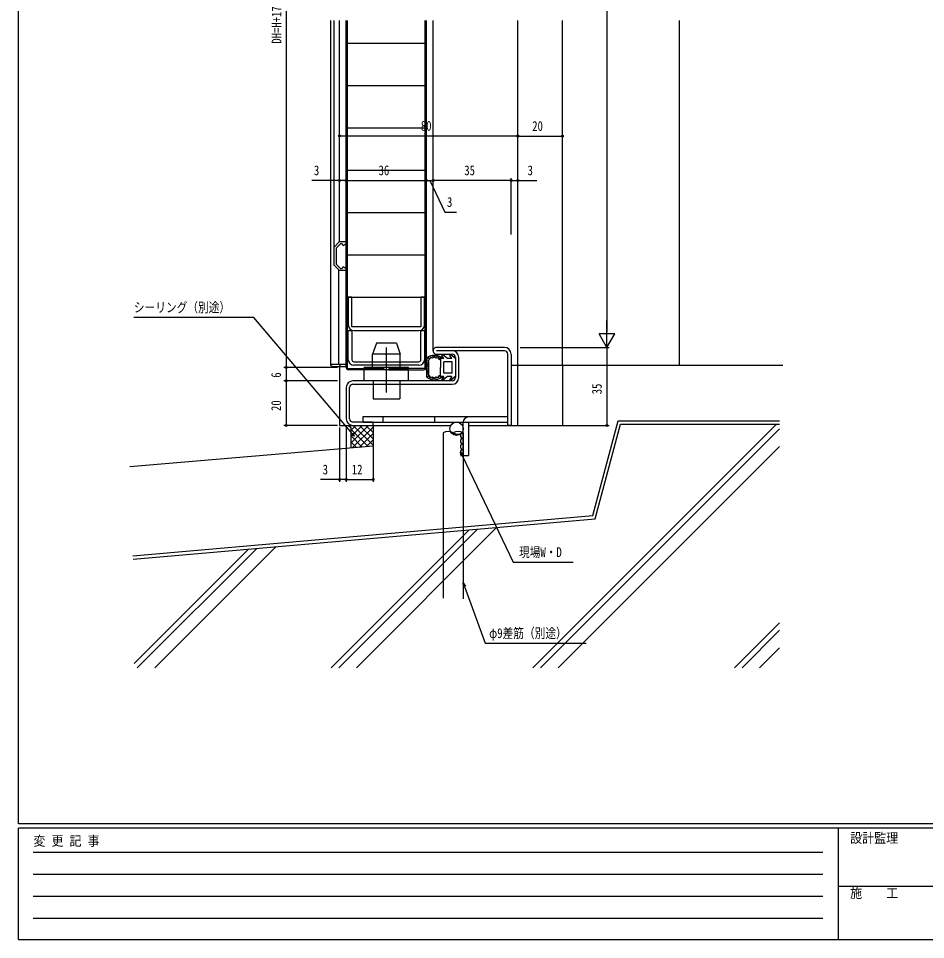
# Model space of a CAD drawing. Units: millimetres, scale not verified. Extents: x -567 to 567, y -403 to 403.
# Drawn here: x -562.7 to -155.4, y -403 to 10.5 of the extents above; entities that cross this region are included whole.
import ezdxf
from ezdxf.enums import TextEntityAlignment as Align

# ---------------------------------------------------------------- set-up
doc = ezdxf.new("R2010")
doc.units = ezdxf.units.MM
doc.header["$LTSCALE"] = 2
for name, color, linetype in [('0-2_YKK_11', 7, 'Continuous'), ('0-3_YKK_11E', 7, 'Continuous'), ('0-4_YKK_12', 2, 'Continuous'), ('0-5_YKK_13', 4, 'Continuous'), ('0-6_YKK_D', 6, 'Continuous'), ('0-7_YKK_ZWAK', 7, 'Continuous'), ('0-8_YSS_K', 3, 'Continuous'), ('0-9_YSS_KE', 3, 'Continuous')]:
    doc.layers.add(name, color=color, linetype=linetype)
doc.styles.add('ＭＳ ゴシック', font='')
doc.styles.get('ＭＳ ゴシック').set_extended_font_data('MS Gothic')

msp = doc.modelspace()

# ---------------------------------------------------------------- linework, layer by layer
at = {"layer": '0-2_YKK_11'}
for p, q in [((-412.109, -129.585), (-382.909, -129.585)), ((-344.509, -137.185), (-375.009, -137.185)), ((-344.509, -138.685), (-375.009, -138.685)), ((-375.009, -140.185), (-368.009, -140.185)), ((-412.109, -143.585), (-382.909, -143.585)), ((-366.509, -141.685), (-366.509, -150.685)), ((-365.009, -150.685), (-365.009, -141.685)), ((-382.909, -145.185), (-412.109, -145.185)), ((-368.009, -152.185), (-412.509, -152.185)), ((-415.509, -155.185), (-415.509, -169.185)), ((-414.009, -169.185), (-414.009, -155.185)), ((-412.509, -153.685), (-368.009, -153.685))]:
    msp.add_line(p, q, dxfattribs=at)
for points in [[(-382.009, -127.985), (-413.009, -127.985), (-413.009, -114.585), (-414.609, -114.585), (-414.609, -127.085)], [(-380.409, -127.085), (-380.409, -114.585), (-382.009, -114.585), (-382.009, -127.985)], [(-414.609, -142.685), (-414.609, -129.585), (-413.009, -129.585), (-413.009, -142.685)], [(-382.009, -142.685), (-382.009, -129.585), (-380.409, -129.585), (-380.409, -142.685)], [(-341.509, -140.185), (-341.509, -172.185), (-343.009, -172.185), (-343.009, -140.185)], [(-412.509, -172.185), (-403.509, -172.185), (-403.509, -170.685), (-412.509, -170.685)]]:
    msp.add_lwpolyline(points, dxfattribs=at)
for centre, radius, start, end in [((-412.109, -127.085), 2.5, 180.00001, 269.99999), ((-382.909, -127.085), 2.5, 270.00001, 359.99999), ((-375.009, -138.685), 1.5, 89.99998, 270.00057), ((-368.009, -141.685), 3, 359.99998, 89.99998), ((-368.009, -141.685), 1.5, 359.99998, 89.99941), ((-344.509, -140.185), 3, 359.99998, 89.99969), ((-344.509, -140.185), 1.5, 359.99998, 89.99998), ((-412.109, -142.685), 2.5, 180.00001, 269.99999), ((-412.109, -142.685), 0.9, 180.00001, 269.99999), ((-382.909, -142.685), 0.9, 270.00001, 359.99999), ((-382.909, -142.685), 2.5, 270.00001, 359.99999), ((-412.509, -155.185), 3, 89.99998, 180.00025), ((-368.009, -150.685), 1.5, 270, 359.99998), ((-368.009, -150.685), 3, 270, 359.99998), ((-412.509, -155.185), 1.5, 89.99998, 179.99996), ((-412.509, -169.185), 3, 180.00025, 270), ((-412.509, -169.185), 1.5, 179.99996, 270)]:
    msp.add_arc(centre, radius, start, end, dxfattribs=at)
at = {"layer": '0-3_YKK_11E'}
msp.add_lwpolyline([(-421.009, -100.185), (-421.009, -96.185), (-421.009, -92.185), (-418.509, -89.685), (-415.509, -89.685), (-415.509, -90.685), (-416.912, -91.495), (-417.379, -90.685), (-418.095, -90.685), (-420.009, -92.6), (-420.009, -96.185), (-420.009, -99.771), (-418.095, -101.685), (-417.379, -101.685), (-416.912, -100.876), (-415.509, -101.685), (-415.509, -102.685), (-418.509, -102.685)], close=True, dxfattribs=at)
at = {"layer": '0-4_YKK_12'}
for p, q in [((-422.509, -144.685), (-422.509, 9.565)), ((-421.009, -92.752), (-421.009, 9.565)), ((-418.509, -89.712), (-418.509, 9.565)), ((-376.509, -138.698), (-376.509, 9.565)), ((-318.509, -145.185), (-318.509, 9.565)), ((-419.009, -102.185), (-419.009, -144.685)), ((-418.509, -145.685), (-418.509, -172.185)), ((-318.509, -145.185), (-318.509, -172.186)), ((-418.509, -172.185), (-368.607, -172.185)), ((-360.709, -172.185), (-338.509, -172.185)), ((-338.509, -172.186), (-318.509, -172.186))]:
    msp.add_line(p, q, dxfattribs=at)
msp.add_lwpolyline([(-338.509, -172.185), (-338.509, -145.185), (-338.509, 9.565)], dxfattribs=at)
at = {"layer": '0-5_YKK_13'}
for p, q in [((-415.509, -146.185), (-415.509, 9.565)), ((-414.909, -146.585), (-414.909, 9.565)), ((-380.109, -146.585), (-380.109, 9.565)), ((-379.509, -146.185), (-379.509, 9.565)), ((-414.909, -0.585), (-380.109, -0.585)), ((-414.909, -19.585), (-380.109, -19.585)), ((-414.909, -38.585), (-380.109, -38.585)), ((-414.909, -57.585), (-380.109, -57.585)), ((-414.909, -76.585), (-380.109, -76.585)), ((-414.909, -95.585), (-380.109, -95.585)), ((-414.909, -114.585), (-380.109, -114.585)), ((-402.009, -135.185), (-403.759, -140.185)), ((-393.009, -135.185), (-402.009, -135.185)), ((-393.009, -135.185), (-391.259, -140.185)), ((-403.759, -147.185), (-403.759, -140.185)), ((-391.259, -140.185), (-403.759, -140.185)), ((-397.509, -157.416), (-397.509, -137.275)), ((-391.259, -147.185), (-391.259, -140.185)), ((-370.109, -142.185), (-372.188, -140.441)), ((-366.509, -142.185), (-368.588, -140.441)), ((-422.609, -144.685), (-415.509, -144.685)), ((-379.509, -141.943), (-379.509, -150.428)), ((-379.476, -142.581), (-379.476, -142.381)), ((-379.213, -142.152), (-379.213, -141.952)), ((-379.101, -143.262), (-379.101, -143.062)), ((-379.029, -144.173), (-379.029, -143.973)), ((-378.976, -144.763), (-378.976, -144.563)), ((-378.815, -142.458), (-378.815, -142.258)), ((-378.712, -142.271), (-378.712, -142.071)), ((-378.636, -144.102), (-378.636, -143.902)), ((-378.605, -141.853), (-378.605, -141.653)), ((-378.509, -149.705), (-378.509, -142.666)), ((-378.366, -142.39), (-378.366, -142.19)), ((-378.128, -141.985), (-378.128, -141.785)), ((-377.591, -141.579), (-377.591, -141.379)), ((-377.209, -141.794), (-377.209, -141.594)), ((-376.875, -141.376), (-376.875, -141.176)), ((-376.458, -141.352), (-376.458, -141.152)), ((-376.314, -141.054), (-376.314, -140.854)), ((-375.778, -141.018), (-375.778, -140.818)), ((-375.635, -141.221), (-375.635, -141.021)), ((-375.134, -141.627), (-375.134, -141.427)), ((-375.026, -141.066), (-375.026, -140.866)), ((-374.612, -141.424), (-374.612, -141.224)), ((-374.049, -141.482), (-374.049, -141.282)), ((-373.873, -141.963), (-373.873, -141.763)), ((-373.545, -142.256), (-373.545, -142.056)), ((-373.209, -142.185), (-373.209, -146.185)), ((-371.728, -142.185), (-373.209, -142.185)), ((-373.17, -141.905), (-373.17, -141.705)), ((-371.728, -142.185), (-372.63, -140.838)), ((-371.709, -148.685), (-371.709, -143.685)), ((-368.128, -142.185), (-370.109, -142.185)), ((-368.128, -142.185), (-369.03, -140.838)), ((-366.509, -142.185), (-366.509, -150.185)), ((-407.509, -152.185), (-407.509, -146.185)), ((-387.509, -146.185), (-407.509, -146.185)), ((-387.509, -147.185), (-407.509, -147.185)), ((-380.109, -146.585), (-396.409, -146.585)), ((-396.409, -146.585), (-396.409, -147.185)), ((-396.409, -147.185), (-380.509, -147.185)), ((-387.509, -152.185), (-387.509, -146.185)), ((-379.208, -148.659), (-379.208, -148.459)), ((-379.19, -146.318), (-379.19, -146.118)), ((-379.154, -147.587), (-379.154, -147.387)), ((-379.119, -145.585), (-379.119, -145.385)), ((-379.011, -147.319), (-379.011, -147.119)), ((-378.94, -148.391), (-378.94, -148.191)), ((-378.922, -147.944), (-378.922, -147.744)), ((-378.833, -145.192), (-378.833, -144.992)), ((-378.779, -145.871), (-378.779, -145.671)), ((-378.779, -146.658), (-378.779, -146.458)), ((-373.209, -150.185), (-373.209, -146.185)), ((-368.009, -148.685), (-371.709, -148.685)), ((-387.509, -152.185), (-407.509, -152.185)), ((-403.509, -152.185), (-403.509, -160.185)), ((-391.509, -152.185), (-391.509, -160.185)), ((-379.356, -150.168), (-379.356, -149.968)), ((-379.011, -149.392), (-379.011, -149.192)), ((-378.808, -150.072), (-378.808, -149.872)), ((-378.726, -149.106), (-378.726, -148.906)), ((-378.724, -150.418), (-378.724, -150.218)), ((-378.426, -150.227), (-378.426, -150.027)), ((-377.984, -150.752), (-377.984, -150.552)), ((-377.519, -150.693), (-377.519, -150.493)), ((-377.507, -150.967), (-377.507, -150.767)), ((-377.281, -150.728), (-377.281, -150.528)), ((-376.911, -151.134), (-376.911, -150.934)), ((-376.78, -150.86), (-376.78, -150.66)), ((-376.517, -151.265), (-376.517, -151.065)), ((-376.326, -151.062), (-376.326, -150.862)), ((-375.754, -151.277), (-375.754, -151.077)), ((-375.73, -151.098), (-375.73, -150.898)), ((-375.205, -150.705), (-375.205, -150.505)), ((-375.122, -151.468), (-375.122, -151.268)), ((-375.038, -150.931), (-375.038, -150.731)), ((-374.706, -150.936), (-374.706, -150.736)), ((-374.284, -150.89), (-374.284, -150.69)), ((-373.897, -150.831), (-373.897, -150.631)), ((-373.275, -150.502), (-373.275, -150.302)), ((-371.728, -150.185), (-373.209, -150.185)), ((-371.728, -150.185), (-372.63, -151.533)), ((-370.109, -150.185), (-372.188, -151.93)), ((-368.128, -150.185), (-370.109, -150.185)), ((-368.128, -150.185), (-369.03, -151.533)), ((-366.509, -150.185), (-368.588, -151.93)), ((-403.509, -160.185), (-391.509, -160.185)), ((-360.709, -168.385), (-408.009, -168.385)), ((-399.009, -170.685), (-399.009, -168.385)), ((-375.709, -170.685), (-375.709, -168.385)), ((-343.009, -168.385), (-360.709, -168.385)), ((-363.009, -185.685), (-363.009, -170.685)), ((-360.709, -170.685), (-360.709, -185.685)), ((-363.009, -185.685), (-360.709, -185.685))]:
    msp.add_line(p, q, dxfattribs=at)
for points in [[(-421.609, -145.685), (-415.509, -145.685), (-415.509, -144.685)], [(-373.62, -142.61), (-374.211, -141.843), (-375.17, -141.968), (-376.009, -141.485), (-376.405, -141.706), (-376.848, -141.968), (-377.808, -141.843), (-378.398, -142.61)], [(-368.009, -148.685), (-368.009, -143.685), (-371.709, -143.685)], [(-414.909, -146.585), (-398.609, -146.585), (-398.609, -147.185), (-414.509, -147.185)], [(-378.398, -149.761), (-377.808, -150.528), (-376.848, -150.403), (-376.405, -150.665), (-376.009, -150.885), (-375.17, -150.403), (-374.211, -150.528), (-373.62, -149.761)], [(-408.009, -168.385), (-408.009, -170.685), (-343.009, -170.685), (-343.009, -168.385)]]:
    msp.add_lwpolyline(points, dxfattribs=at)
msp.add_circle((-366.009, -173.685), 3, dxfattribs=at)
for centre, radius, start, end in [((-372.381, -140.671), 0.3, 49.99756, 213.78886), ((-368.781, -140.671), 0.3, 49.99756, 213.78886), ((-421.609, -144.685), 1, 180, 270), ((-417.559, -144.685), 1, 180, 270), ((-376.009, -146.185), 5.5, 46.65824, 129.51963), ((-376.009, -146.185), 4.3, 49.37051, 56.2499), ((-414.509, -146.185), 1, 180, 270), ((-380.509, -146.185), 1, 270, 0), ((-376.009, -146.185), 5.5, 230.48036, 313.34175), ((-376.009, -146.185), 4.3, 303.7499, 310.62928), ((-372.381, -151.7), 0.3, 146.21114, 310.00244), ((-368.781, -151.7), 0.3, 146.21114, 310.00244), ((-360.709, -170.685), 2.3, 90, 180)]:
    msp.add_arc(centre, radius, start, end, dxfattribs=at)
at = {"layer": '0-6_YKK_D'}
for p, q in [((-442.509, 170.815), (-442.509, -146.185)), ((-298.509, 155.814), (-298.509, -130.185)), ((-418.509, -85.538), (-418.509, -41.196)), ((-338.509, -86.495), (-338.509, -41.196)), ((-338.509, -85.318), (-338.509, -41.291)), ((-318.509, -85.318), (-318.509, -41.291)), ((-418.509, -42.196), (-338.509, -42.196)), ((-338.509, -42.291), (-318.509, -42.291)), ((-418.509, -85.538), (-418.509, -61.185)), ((-415.509, -85.574), (-415.509, -61.185)), ((-415.509, -85.574), (-415.509, -61.185)), ((-379.509, -86.005), (-379.509, -61.185)), ((-379.509, -86.005), (-379.509, -61.185)), ((-376.509, -86.041), (-376.509, -61.185)), ((-376.509, -86.041), (-376.509, -61.185)), ((-341.509, -86.459), (-341.509, -61.185)), ((-341.509, -86.459), (-341.509, -61.185)), ((-338.509, -86.495), (-338.509, -61.185)), ((-415.509, -62.185), (-379.509, -62.185)), ((-379.509, -62.185), (-376.509, -62.185)), ((-341.509, -62.185), (-376.509, -62.185)), ((-298.509, -137.185), (-298.509, -125.061)), ((-298.509, -137.185), (-302.009, -131.123)), ((-295.009, -131.123), (-302.009, -131.123)), ((-298.509, -137.185), (-295.009, -131.123)), ((-337.509, -137.185), (-297.509, -137.185)), ((-337.509, -137.185), (-297.509, -137.185)), ((-298.509, -137.185), (-298.509, -172.185)), ((-419.509, -146.185), (-443.509, -146.185)), ((-419.509, -146.185), (-443.509, -146.185)), ((-442.509, -146.185), (-442.509, -152.185)), ((-419.509, -152.185), (-443.509, -152.185)), ((-419.509, -152.185), (-443.509, -152.185)), ((-442.509, -152.185), (-442.509, -172.185)), ((-419.509, -172.185), (-443.509, -172.185)), ((-418.509, -173.185), (-418.509, -197.486)), ((-415.509, -173.185), (-415.509, -197.486)), ((-415.509, -173.185), (-415.509, -197.486)), ((-403.509, -173.185), (-403.509, -197.486)), ((-337.509, -172.185), (-297.509, -172.185)), ((-415.509, -196.486), (-403.509, -196.486))]:
    msp.add_line(p, q, dxfattribs=at)
for points in [[(-415.509, -62.185), (-418.509, -62.185), (-431.041, -62.185)], [(-378.009, -62.185), (-371.3, -76.413), (-366.1, -76.413)], [(-341.509, -62.185), (-338.509, -62.185), (-329.909, -62.185)], [(-411.775, -177.033), (-412.874, -175.736), (-456.968, -123.701), (-510.868, -123.701)], [(-412.527, -175.441), (-411.775, -177.033), (-413.222, -176.03)], [(-363.937, -185.949), (-364.259, -184.219), (-363.115, -185.557)], [(-364.259, -184.219), (-363.526, -185.753), (-340.651, -233.606), (-313.631, -233.606)], [(-415.509, -196.486), (-418.509, -196.486), (-427.109, -196.486)], [(-362.855, -244.601), (-363.009, -242.848), (-361.999, -244.288)], [(-363.009, -242.848), (-362.427, -244.445), (-353.119, -269.954), (-307.859, -269.954)]]:
    msp.add_lwpolyline(points, dxfattribs=at)
for centre in [(-418.509, -42.196), (-338.509, -42.196), (-338.509, -42.291), (-318.509, -42.291), (-418.509, -62.185), (-415.509, -62.185), (-415.509, -62.185), (-379.509, -62.185), (-379.509, -62.185), (-376.509, -62.185), (-376.509, -62.185), (-341.509, -62.185), (-341.509, -62.185), (-338.509, -62.185), (-442.509, -146.185), (-442.509, -146.185), (-442.509, -152.185), (-442.509, -152.185), (-442.509, -172.185), (-298.509, -172.185), (-418.509, -196.486), (-415.509, -196.486), (-415.509, -196.486), (-403.509, -196.486)]:
    msp.add_circle(centre, 0.425, dxfattribs=at)
at = {"layer": '0-7_YKK_ZWAK'}
for p, q in [((-562.7, -351), (-562.7, 399)), ((537.3, -351), (-562.7, -351)), ((483.3, -353), (-562.7, -353)), ((-562.7, -403), (-562.7, -353)), ((-194.7, -353), (-194.7, -403)), ((-556.13, -363.732), (-201.57, -363.732)), ((-556.13, -373.63), (-201.57, -373.63)), ((-194.7, -378.999), (-10.7, -378.999)), ((-556.13, -383.528), (-201.57, -383.528)), ((-556.13, -393.426), (-201.57, -393.426)), ((-562.7, -403), (483.3, -403))]:
    msp.add_line(p, q, dxfattribs=at)
at = {"layer": '0-8_YSS_K'}
for p, q in [((-266.01, 9.565), (-266.01, -145.185)), ((-413.509, -180.172), (-405.523, -172.185)), ((-413.509, -177.343), (-408.351, -172.185)), ((-413.509, -174.515), (-411.18, -172.185)), ((-412.808, -182.299), (-403.509, -173)), ((-412.371, -172.185), (-403.509, -181.047)), ((-409.542, -172.185), (-403.509, -178.218)), ((-406.714, -172.185), (-403.509, -175.39)), ((-403.885, -172.185), (-403.509, -172.561)), ((-331.75, -281), (-222.435, -171.685)), ((-328.356, -281), (-221.006, -173.65)), ((-413.509, -173.875), (-405.707, -181.678)), ((-413.509, -176.704), (-408.308, -181.905)), ((-409.708, -182.028), (-403.509, -175.829)), ((-372.009, -175.469), (-372.009, -249.781)), ((-363.009, -175.469), (-363.009, -249.999)), ((-413.509, -179.532), (-410.908, -182.133)), ((-406.609, -181.757), (-403.509, -178.657)), ((-320.436, -281), (-221.006, -181.57)), ((-422.26, -281), (-360.271, -219.011)), ((-418.866, -281), (-356.551, -218.686)), ((-410.946, -281), (-347.872, -217.927)), ((-509.375, -281), (-455.739, -227.364)), ((-501.456, -281), (-447.06, -226.604)), ((-510.789, -279.02), (-459.458, -227.689)), ((-241.24, -281), (-221.006, -260.766)), ((-237.846, -281), (-221.006, -264.16)), ((-229.927, -281), (-221.006, -272.079))]:
    msp.add_line(p, q, dxfattribs=at)
msp.add_lwpolyline([(-511.188, -232.215), (-303.713, -214.063), (-292.358, -171.685), (-221.006, -171.685)], dxfattribs=at)
for centre, radius, start, end in [((-369.759, -179.366), 4.5, 60.00002, 119.99998), ((-365.259, -179.366), 4.5, 59.99998, 120.00002), ((-365.259, -171.572), 4.5, 239.99998, 300.00002), ((-363.009, -176.719), 1.25, 90, 270), ((-363.009, -179.219), 1.25, 90, 270), ((-363.009, -181.719), 1.25, 90, 270), ((-363.009, -184.219), 1.25, 90, 270)]:
    msp.add_arc(centre, radius, start, end, dxfattribs=at)
at = {"layer": '0-9_YSS_KE'}
for p, q in [((-341.509, -145.185), (-219.506, -145.185)), ((-414.509, -172.185), (-413.509, -173.185)), ((-413.509, -173.185), (-413.509, -182.36)), ((-403.509, -172.185), (-403.509, -181.486)), ((-403.509, -181.486), (-512.7, -190.706))]:
    msp.add_line(p, q, dxfattribs=at)
msp.add_lwpolyline([(-511.319, -230.721), (-304.89, -212.66), (-293.509, -170.185), (-221.006, -170.185)], dxfattribs=at)

# ---------------------------------------------------------------- texts
at = {"layer": '0-6_YKK_D', "style": 'ＭＳ ゴシック', "width": 0.8}
for s, p in [('DH=H+17', (-443.309, -0.805)), ('6', (-443.509, -150.785)), ('35', (-299.509, -158.205)), ('20', (-443.509, -165.705))]:
    msp.add_text(s, height=4.399, rotation=90, dxfattribs=at).set_placement(p, align=Align.BOTTOM_LEFT)
for s, p in [('80', (-382.029, -41.196)), ('20', (-332.029, -41.291)), ('3', (-430.041, -61.185)), ('36', (-401.029, -61.185)), ('35', (-362.529, -61.185)), ('3', (-334.109, -61.185)), ('3', (-370.3, -75.413)), ('シーリング（別途）', (-510.868, -122.701)), ('3', (-426.109, -195.486)), ('12', (-413.029, -195.486)), ('現場W・D', (-337.951, -232.606)), ('φ9差筋（別途）', (-351.379, -268.954))]:
    msp.add_text(s, height=4.399, dxfattribs=at).set_placement(p, align=Align.BOTTOM_LEFT)
at = {"layer": '0-7_YKK_ZWAK', "style": 'ＭＳ ゴシック', "width": 0.9}
for s, p in [('設計監理', (-189.315, -360.904)), ('変 更 記 事', (-555.965, -362.209)), ('施\u3000\u3000工', (-189.315, -385.649))]:
    msp.add_text(s, height=4.399, dxfattribs=at).set_placement(p, align=Align.BOTTOM_LEFT)

doc.saveas('drawing.dxf')
